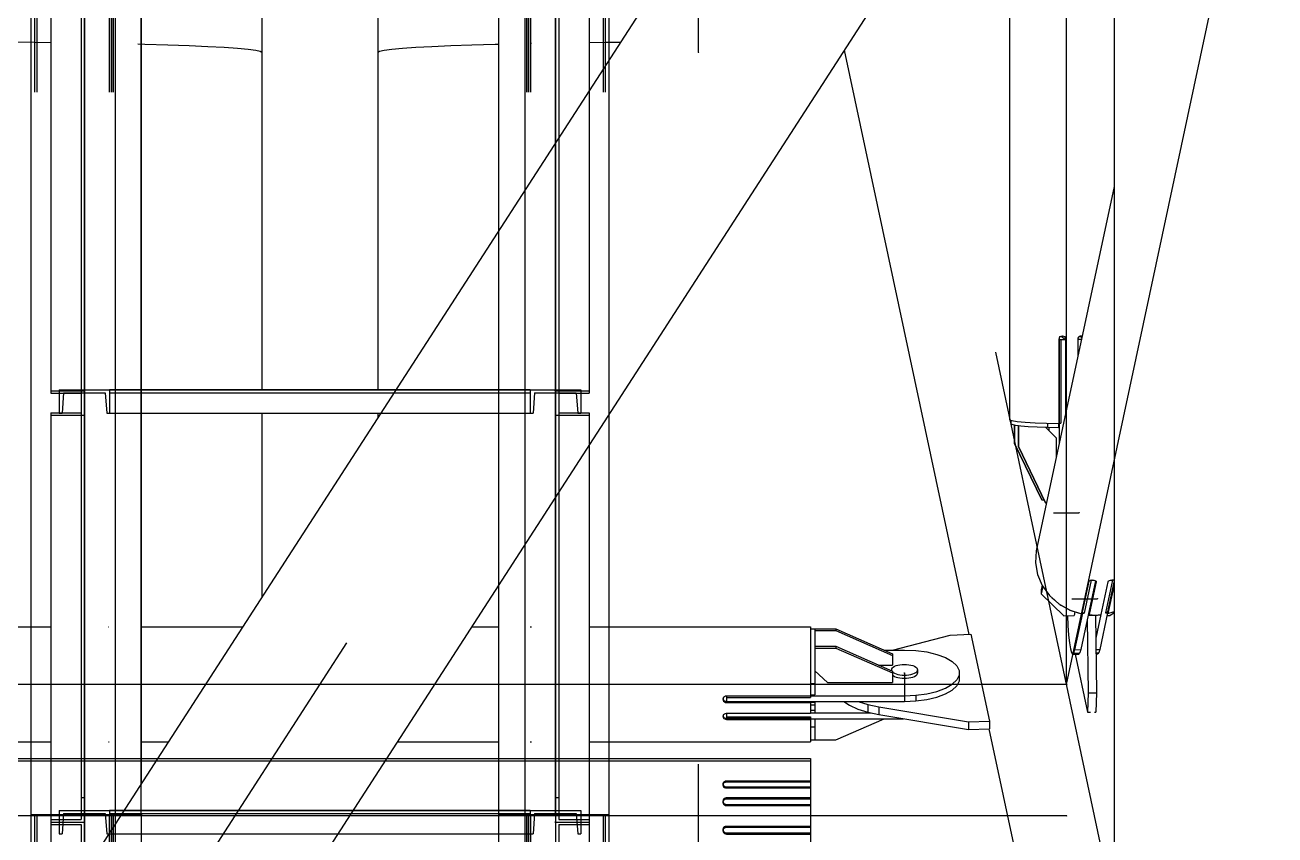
# Model space of a CAD drawing. Header units: millimetres. Extents: x 150209.93 to 150215.05, y 136675.65 to 136679.93.
# Drawn here: x 150213.5474 to 150213.6069, y 136677.2136 to 136677.2521 of the extents above; entities that cross this region are included whole.
import ezdxf

# ---------------------------------------------------------------- set-up
doc = ezdxf.new("R2010")
doc.units = ezdxf.units.MM
doc.header["$LTSCALE"] = 0.25
for name, pattern in [('CENTER', [50.8, 31.75, -6.35, 6.35, -6.35]), ('XKITLINE00', [0]), ('XKITLINE02', [4, 2, -2]), ('XKITLINE03', [6, 3, -1, 1, -1])]:
    doc.linetypes.add(name, pattern=pattern)

# ---------------------------------------------------------------- blocks, each defined once
blk = doc.blocks.new('çatıı')
at = {"color": 116, "linetype": 'XKITLINE02', "true_color": 0x136734}
for p, q in [((23097.16, 9590.91), (23097.16, 7919.31)), ((23097.69, 9590.91), (23097.69, 7919.31)), ((23114.92, 9590.91), (23114.92, 7919.31)), ((23115, 9590.95), (23115.01, 7919.31)), ((23115, 9590.95), (23115.01, 7919.31)), ((23115.46, 9590.91), (23115.46, 7919.31)), ((23115.85, 9590.95), (23115.86, 7919.31)), ((23115.85, 9590.95), (23115.86, 7919.31)), ((23122.5, 9590.95), (23122.51, 7919.31)), ((23122.5, 9590.95), (23122.51, 7919.31)), ((23214.14, 9590.95), (23214.14, 7919.31)), ((23214.54, 9590.91), (23214.54, 7919.31)), ((23214.99, 9590.95), (23214.99, 7919.31)), ((23215.07, 9590.91), (23215.07, 7919.31)), ((23232.3, 9590.91), (23232.3, 7919.31)), ((23232.84, 9590.91), (23232.84, 7919.31)), ((23101.01, 8117.52), (23101.01, 8019.49)), ((23108.21, 8116.94), (23108.21, 8014.27)), ((23109.01, 8117.52), (23109.01, 8014.27)), ((23220.99, 8117.52), (23220.99, 8014.27)), ((23221.79, 8116.94), (23221.79, 8014.27)), ((23228.99, 8117.52), (23228.99, 8019.49)), ((23233.69, 8098.61), (23233.69, 8014.5)), ((23220.99, 8078.96), (23220.99, 8020.07)), ((23213.69, 8067.66), (23213.69, 7983.55)), ((23207.49, 8058.07), (23207.49, 7973.96)), ((23101.01, 8020.07), (23109.01, 8020.07)), ((23101.01, 8019.49), (23108.21, 8019.49)), ((23103.01, 8020.27), (23103.01, 8014.77)), ((23103.01, 8020.27), (23115.01, 8020.27)), ((23103.01, 8020.27), (23103.01, 8014.77)), ((23104.07, 8019.57), (23103.69, 8014.77)), ((23104.07, 8019.57), (23103.69, 8014.77)), ((23104.07, 8019.57), (23113.94, 8019.57)), ((23108.21, 8020.09), (23108.21, 7918.11)), ((23108.21, 8020.09), (23109.01, 8020.09)), ((23109.01, 8020.09), (23109.01, 7917.52)), ((23113.94, 8019.57), (23114.33, 8014.77)), ((23113.94, 8019.57), (23114.33, 8014.77)), ((23115.01, 8020.27), (23115.01, 8014.77)), ((23115.01, 8020.27), (23122.51, 8020.27)), ((23115.01, 8020.27), (23115.01, 8014.77)), ((23115.01, 8020.27), (23115.01, 8014.77)), ((23115.01, 8019.57), (23214.99, 8019.57)), ((23183.06, 8020.27), (23214.99, 8020.27)), ((23214.99, 8020.27), (23214.99, 8014.77)), ((23214.99, 8020.27), (23226.99, 8020.27)), ((23214.99, 8020.27), (23214.99, 8014.77)), ((23214.99, 8020.27), (23214.99, 8014.77)), ((23216.05, 8019.57), (23215.67, 8014.77)), ((23216.05, 8019.57), (23215.67, 8014.77)), ((23216.05, 8019.57), (23225.92, 8019.57)), ((23220.99, 8020.09), (23220.99, 7922.34)), ((23220.99, 8020.09), (23221.79, 8020.09)), ((23220.99, 8020.07), (23228.99, 8020.07)), ((23221.79, 8020.09), (23221.79, 7918.11)), ((23221.79, 8019.49), (23228.99, 8019.49)), ((23225.92, 8019.57), (23226.31, 8014.77)), ((23225.92, 8019.57), (23226.31, 8014.77)), ((23226.99, 8020.27), (23226.99, 8014.77)), ((23226.99, 8020.27), (23226.99, 8014.77)), ((23101.01, 8014.84), (23101.01, 7917.52)), ((23101.01, 8014.84), (23108.21, 8014.84)), ((23103.01, 8014.77), (23103.69, 8014.77)), ((23114.33, 8014.77), (23115.01, 8014.77)), ((23115.01, 8014.77), (23122.51, 8014.77)), ((23179.5, 8014.77), (23214.99, 8014.77)), ((23214.99, 8014.77), (23215.67, 8014.77)), ((23221.79, 8014.84), (23228.99, 8014.84)), ((23226.31, 8014.77), (23226.99, 8014.77)), ((23228.99, 8014.84), (23228.99, 7919.31)), ((23101.01, 8014.26), (23109.01, 8014.26)), ((23108.21, 8014.27), (23109.01, 8014.27)), ((23220.99, 8014.27), (23221.79, 8014.27)), ((23220.99, 8014.26), (23228.99, 8014.26)), ((23228.99, 8011.96), (23228.99, 7917.52)), ((23220.99, 8008.49), (23220.99, 7917.52)), ((23048.33, 7932.07), (23281.66, 7932.07)), ((23096.31, 7932.67), (23122.51, 7932.67)), ((23126.44, 7932.67), (23180.8, 7932.67)), ((23207.49, 7932.67), (23233.69, 7932.67)), ((23281.66, 7932.07), (23281.66, 7926.83)), ((23260.85, 7926.86), (23260.81, 7926.63)), ((23260.81, 7926.63), (23260.85, 7926.4)), ((23260.81, 7926.63), (23260.81, 7926.38)), ((23260.85, 7926.61), (23260.81, 7926.38)), ((23260.81, 7926.38), (23260.85, 7926.15)), ((23260.97, 7927.06), (23260.85, 7926.86)), ((23260.97, 7926.81), (23260.85, 7926.61)), ((23260.85, 7926.4), (23260.97, 7926.2)), ((23260.85, 7926.15), (23260.97, 7925.95)), ((23260.97, 7927.06), (23261.16, 7927.22)), ((23260.97, 7926.81), (23261.12, 7926.94)), ((23260.97, 7926.2), (23261.16, 7926.04)), ((23260.97, 7925.95), (23261.16, 7925.79)), ((23261.12, 7926.94), (23261.16, 7926.97)), ((23261.16, 7927.22), (23261.39, 7927.31)), ((23261.16, 7926.97), (23261.39, 7927.06)), ((23261.16, 7926.04), (23261.39, 7925.93)), ((23261.16, 7925.79), (23261.39, 7925.68)), ((23261.39, 7927.31), (23261.66, 7927.36)), ((23261.39, 7927.06), (23261.66, 7927.09)), ((23261.39, 7925.93), (23261.66, 7925.9)), ((23261.39, 7925.93), (23261.39, 7925.68)), ((23261.39, 7925.68), (23261.66, 7925.65)), ((23261.66, 7927.36), (23261.66, 7927.09)), ((23261.66, 7927.36), (23281.66, 7927.36)), ((23261.66, 7927.09), (23281.66, 7927.09)), ((23261.66, 7925.9), (23281.66, 7925.9)), ((23261.66, 7925.9), (23261.66, 7925.65)), ((23261.66, 7925.65), (23281.66, 7925.65)), ((23281.66, 7926.83), (23281.66, 7919.31)), ((23108.21, 7923.35), (23109.01, 7923.35)), ((23220.99, 7923.35), (23221.79, 7923.35)), ((23260.85, 7922.79), (23260.81, 7922.53)), ((23260.97, 7923.01), (23260.85, 7922.79)), ((23260.97, 7922.76), (23260.85, 7922.54)), ((23260.97, 7923.01), (23261.16, 7923.19)), ((23260.97, 7922.76), (23261.16, 7922.94)), ((23261.16, 7923.19), (23261.39, 7923.31)), ((23261.16, 7922.94), (23261.39, 7923.06)), ((23261.39, 7923.31), (23261.66, 7923.35)), ((23261.39, 7923.31), (23261.39, 7923.06)), ((23261.39, 7923.06), (23261.66, 7923.1)), ((23261.66, 7923.35), (23281.66, 7923.35)), ((23261.66, 7923.35), (23261.66, 7923.1)), ((23261.66, 7923.1), (23281.66, 7923.1)), ((23103.01, 7920.27), (23103.01, 7914.77)), ((23103.01, 7920.27), (23115.01, 7920.27)), ((23103.01, 7920.27), (23103.01, 7914.77)), ((23115.01, 7920.27), (23115.01, 7914.77)), ((23115.01, 7920.27), (23115.01, 7914.77)), ((23115.01, 7920.27), (23115.01, 7914.77)), ((23115.01, 7920.27), (23172.79, 7920.27)), ((23207.49, 7920.27), (23214.99, 7920.27)), ((23214.99, 7920.27), (23214.99, 7914.77)), ((23214.99, 7920.27), (23226.99, 7920.27)), ((23214.99, 7920.27), (23214.99, 7914.77)), ((23214.99, 7920.27), (23214.99, 7914.77)), ((23226.99, 7920.27), (23226.99, 7914.77)), ((23226.99, 7920.27), (23226.99, 7914.77)), ((23260.85, 7922.54), (23260.81, 7922.34)), ((23260.81, 7922.53), (23260.84, 7922.34)), ((23260.81, 7922.53), (23260.81, 7922.29)), ((23260.81, 7922.34), (23260.81, 7922.29)), ((23260.81, 7922.29), (23260.85, 7922.03)), ((23260.84, 7922.34), (23260.85, 7922.28)), ((23260.85, 7922.28), (23260.97, 7922.06)), ((23260.85, 7922.03), (23260.97, 7921.81)), ((23260.97, 7922.06), (23261.16, 7921.88)), ((23260.97, 7921.81), (23261.12, 7921.66)), ((23261.12, 7921.66), (23261.16, 7921.62)), ((23261.16, 7921.88), (23261.39, 7921.78)), ((23261.16, 7921.62), (23261.39, 7921.5)), ((23261.39, 7921.78), (23261.66, 7921.72)), ((23261.39, 7921.5), (23261.66, 7921.45)), ((23261.66, 7921.72), (23281.66, 7921.72)), ((23261.66, 7921.72), (23261.66, 7921.45)), ((23261.66, 7921.45), (23281.66, 7921.45)), ((23097.16, 7919.31), (23097.16, 6234.33)), ((23097.69, 7919.31), (23097.69, 6234.33)), ((23101.01, 7918.11), (23108.21, 7918.11)), ((23101.01, 7917.52), (23101.01, 7819.49)), ((23101.01, 7917.52), (23109.01, 7917.52)), ((23101.01, 7917.52), (23109.01, 7917.52)), ((23101.01, 7916.94), (23108.21, 7916.94)), ((23104.07, 7919.57), (23103.69, 7914.77)), ((23104.07, 7919.57), (23103.69, 7914.77)), ((23104.07, 7919.57), (23113.94, 7919.57)), ((23108.21, 7916.94), (23108.21, 7814.27)), ((23109.01, 7917.52), (23109.01, 7814.27)), ((23113.94, 7919.57), (23114.33, 7914.77)), ((23113.94, 7919.57), (23114.33, 7914.77)), ((23114.92, 7919.31), (23114.93, 6234.33)), ((23115.01, 7919.57), (23214.99, 7919.57)), ((23115.01, 7919.31), (23122.51, 7919.31)), ((23115.01, 7919.31), (23116.31, 7919.31)), ((23115.01, 7919.31), (23115.01, 6234.33)), ((23115.01, 7919.31), (23122.51, 7919.31)), ((23115.01, 7919.31), (23116.31, 7919.31)), ((23115.46, 7919.31), (23115.46, 6234.33)), ((23115.86, 7919.31), (23115.86, 6234.33)), ((23116.31, 7919.31), (23116.31, 6234.33)), ((23116.31, 7917), (23116.31, 7832.89)), ((23122.51, 7919.31), (23122.51, 6234.33)), ((23122.51, 7919.31), (23122.51, 7842.48)), ((23207.49, 7919.31), (23214.99, 7919.31)), ((23207.49, 7919.31), (23214.99, 7919.31)), ((23214.14, 7919.31), (23214.14, 6234.33)), ((23214.54, 7919.31), (23214.53, 6234.33)), ((23214.99, 7919.31), (23214.99, 6234.33)), ((23215.07, 7919.31), (23215.06, 6234.33)), ((23216.05, 7919.57), (23215.67, 7914.77)), ((23216.05, 7919.57), (23215.67, 7914.77)), ((23216.05, 7919.57), (23225.92, 7919.57)), ((23220.99, 7917.52), (23220.99, 7814.27)), ((23220.99, 7917.52), (23228.99, 7917.52)), ((23220.99, 7917.52), (23228.99, 7917.52)), ((23221.79, 7918.11), (23228.99, 7918.11)), ((23221.79, 7916.94), (23221.79, 7817.17)), ((23221.79, 7916.94), (23228.99, 7916.94)), ((23225.92, 7919.57), (23226.31, 7914.77)), ((23225.92, 7919.57), (23226.31, 7914.77)), ((23228.99, 7917.52), (23228.99, 7819.49)), ((23232.3, 7919.31), (23232.3, 6234.33)), ((23232.84, 7919.31), (23232.83, 6234.33)), ((23103.01, 7914.77), (23103.69, 7914.77)), ((23114.33, 7914.77), (23115.01, 7914.77)), ((23115.01, 7914.77), (23169.23, 7914.77)), ((23207.49, 7914.77), (23214.99, 7914.77)), ((23214.99, 7914.77), (23215.67, 7914.77)), ((23226.31, 7914.77), (23226.99, 7914.77)), ((23260.85, 7916.01), (23260.81, 7915.76)), ((23260.81, 7915.76), (23260.83, 7915.64)), ((23260.81, 7915.76), (23260.81, 7915.51)), ((23260.97, 7916.24), (23260.85, 7916.01)), ((23260.97, 7916.24), (23261.12, 7916.39)), ((23261.16, 7916.42), (23261.12, 7916.39)), ((23261.16, 7916.42), (23261.39, 7916.55)), ((23261.39, 7916.55), (23261.66, 7916.6)), ((23261.66, 7916.6), (23281.66, 7916.6)), ((23261.66, 7916.6), (23261.66, 7916.33)), ((23261.66, 7914.95), (23281.66, 7914.95)), ((23281.66, 7916.5), (23281.66, 7914.95)), ((23281.66, 7916.33), (23281.66, 7905.98))]:
    blk.add_line(p, q, dxfattribs=at)
at = {"color": 1, "linetype": 'XKITLINE03'}
for p, q in [((23109.01, 7919.31), (23109.01, 9590.91)), ((23122.51, 7919.31), (23122.5, 9590.95)), ((23214.99, 9590.95), (23214.99, 7919.31)), ((23220.99, 7919.31), (23220.99, 9590.91)), ((23109.01, 8020.07), (23109.01, 8117.52)), ((23220.99, 8117.52), (23220.99, 8020.07)), ((23214.99, 8020.27), (23115.01, 8020.27)), ((23115.01, 8020.27), (23115.01, 8020.27)), ((23214.99, 8020.27), (23214.99, 8020.27)), ((23109.01, 7917.52), (23109.01, 8014.26)), ((23220.99, 8014.26), (23220.99, 7917.52)), ((23115.01, 7920.27), (23115.01, 7920.27)), ((23214.99, 7920.27), (23115.01, 7920.27)), ((23214.99, 7920.27), (23214.99, 7920.27)), ((23342.5, 7919.02), (22987.5, 7919.02)), ((23109.01, 6234.33), (23109.01, 7919.31)), ((23109.01, 7820.07), (23109.01, 7917.52)), ((23122.51, 6234.33), (23122.51, 7919.31)), ((23214.99, 7919.31), (23214.99, 6234.33)), ((23220.98, 6234.33), (23220.99, 7919.31)), ((23220.99, 7917.52), (23220.99, 7820.07))]:
    blk.add_line(p, q, dxfattribs=at)
at = {"color": 8, "linetype": 'CENTER'}
for p, q in [((23255, 8100.54), (23255, 8908.22)), ((23342.5, 7950.27), (23342.5, 8770.27)), ((22900, 7540.27), (23430, 8360.27)), ((23430, 7540.27), (23255, 8360.27)), ((23342.5, 7950.27), (23430, 8360.27)), ((23255, 6431.43), (23255, 8100.54)), ((23339.51, 7991.02), (23345.48, 7991.06)), ((23343.85, 7970.58), (23349.82, 7970.62)), ((23303.96, 7953), (23303.96, 7947.54)), ((23342.5, 7950.27), (22987.5, 7950.27))]:
    blk.add_line(p, q, dxfattribs=at)
at = {"color": 7, "linetype": 'XKITLINE00'}
for p, q in [((23096.31, 8337.53), (23096.31, 7919.31)), ((23116.31, 8337.53), (23116.31, 7919.31)), ((23122.51, 8337.53), (23122.51, 7926.59)), ((23207.49, 8337.53), (23207.49, 8058.07)), ((23213.69, 8337.53), (23213.69, 8067.66)), ((23233.69, 8337.53), (23233.69, 8098.61)), ((23122.51, 8020.27), (23183.06, 8020.27)), ((23122.51, 8014.77), (23179.5, 8014.77)), ((23233.69, 8014.5), (23233.69, 7919.31)), ((23213.69, 7983.55), (23213.69, 7919.31)), ((23207.49, 7973.96), (23207.49, 7919.31)), ((23048.33, 7932.67), (23096.31, 7932.67)), ((23122.51, 7932.67), (23126.44, 7932.67)), ((23180.8, 7932.67), (23207.49, 7932.67)), ((23233.69, 7932.67), (23281.66, 7932.67)), ((23281.66, 7932.67), (23281.66, 7916.33)), ((23172.79, 7920.27), (23207.49, 7920.27)), ((23096.31, 7919.31), (23116.31, 7919.31)), ((23096.31, 7919.31), (23116.31, 7919.31)), ((23096.31, 7919.31), (23096.31, 7886.06)), ((23116.31, 7919.31), (23117.8, 7919.31)), ((23116.31, 7919.31), (23117.8, 7919.31)), ((23116.31, 7919.31), (23116.31, 7917)), ((23207.49, 7919.31), (23213.69, 7919.31)), ((23207.49, 7919.31), (23213.69, 7919.31)), ((23207.49, 7919.31), (23207.49, 7563.05)), ((23213.69, 7919.31), (23233.69, 7919.31)), ((23213.69, 7919.31), (23233.69, 7919.31)), ((23213.69, 7919.31), (23213.69, 7563.05)), ((23233.69, 7919.31), (23233.69, 7563.05)), ((23169.23, 7914.77), (23207.49, 7914.77)), ((23260.85, 7915.77), (23260.81, 7915.51)), ((23260.81, 7915.51), (23260.85, 7915.26)), ((23260.83, 7915.64), (23260.85, 7915.51)), ((23260.97, 7915.99), (23260.85, 7915.77)), ((23260.85, 7915.51), (23260.97, 7915.29)), ((23260.85, 7915.26), (23260.97, 7915.04)), ((23260.97, 7915.99), (23261.16, 7916.17)), ((23260.97, 7915.29), (23261.16, 7915.11)), ((23260.97, 7915.04), (23261.16, 7914.86)), ((23261.16, 7916.17), (23261.39, 7916.27)), ((23261.16, 7915.11), (23261.39, 7914.99)), ((23261.16, 7914.86), (23261.39, 7914.74)), ((23261.39, 7916.27), (23261.66, 7916.33)), ((23261.39, 7914.99), (23261.66, 7914.95)), ((23261.39, 7914.99), (23261.39, 7914.74)), ((23261.39, 7914.74), (23261.66, 7914.7)), ((23261.66, 7916.33), (23281.66, 7916.33)), ((23261.66, 7914.95), (23261.66, 7914.7)), ((23261.66, 7914.7), (23281.66, 7914.7)), ((23281.66, 7914.95), (23281.66, 7912.15))]:
    blk.add_line(p, q, dxfattribs=at)
at = {"color": 8, "linetype": 'XKITLINE00'}
for p, q in [((23283.6, 8175.84), (23007.97, 7749.39)), ((23328.91, 8159.87), (23328.91, 8013.19)), ((23322.02, 8151.16), (23046.39, 7724.71)), ((23353.8, 8150.56), (23353.8, 7576.88)), ((23151.2, 8114.77), (23151.2, 8100.54)), ((23178.8, 8114.77), (23178.8, 8100.54)), ((23089.86, 8102.98), (23097.12, 8102.92)), ((23089.86, 8102.98), (23097.12, 8102.92)), ((23097.12, 8102.92), (23101.01, 8102.87)), ((23097.12, 8102.92), (23101.01, 8102.87)), ((23121.68, 8102.5), (23123.34, 8102.46)), ((23123.34, 8102.46), (23128.88, 8102.3)), ((23128.88, 8102.3), (23133.9, 8102.12)), ((23128.88, 8102.3), (23133.9, 8102.12)), ((23133.9, 8102.12), (23138.35, 8101.92)), ((23133.9, 8102.12), (23138.35, 8101.92)), ((23138.35, 8101.92), (23142.2, 8101.71)), ((23138.35, 8101.92), (23142.2, 8101.71)), ((23142.2, 8101.71), (23145.39, 8101.49)), ((23142.2, 8101.71), (23145.39, 8101.49)), ((23145.39, 8101.49), (23147.91, 8101.26)), ((23145.39, 8101.49), (23147.91, 8101.26)), ((23147.91, 8101.26), (23149.73, 8101.02)), ((23147.91, 8101.26), (23149.73, 8101.02)), ((23149.73, 8101.02), (23150.83, 8100.78)), ((23149.73, 8101.02), (23150.83, 8100.78)), ((23179.16, 8100.78), (23180.26, 8101.02)), ((23179.16, 8100.78), (23180.26, 8101.02)), ((23180.26, 8101.02), (23182.08, 8101.26)), ((23180.26, 8101.02), (23182.08, 8101.26)), ((23182.08, 8101.26), (23184.6, 8101.49)), ((23182.08, 8101.26), (23184.6, 8101.49)), ((23184.6, 8101.49), (23187.79, 8101.71)), ((23184.6, 8101.49), (23187.79, 8101.71)), ((23187.79, 8101.71), (23191.64, 8101.92)), ((23187.79, 8101.71), (23191.64, 8101.92)), ((23191.64, 8101.92), (23196.09, 8102.12)), ((23191.64, 8101.92), (23196.09, 8102.12)), ((23196.09, 8102.12), (23201.11, 8102.3)), ((23196.09, 8102.12), (23201.11, 8102.3)), ((23201.11, 8102.3), (23206.65, 8102.46)), ((23206.65, 8102.46), (23207.49, 8102.48)), ((23214.99, 8102.65), (23215.27, 8102.66)), ((23214.99, 8102.65), (23215.27, 8102.66)), ((23228.99, 8102.87), (23232.88, 8102.92)), ((23228.99, 8102.87), (23232.88, 8102.92)), ((23232.88, 8102.92), (23236.49, 8102.95)), ((23232.88, 8102.92), (23236.49, 8102.95)), ((23289.61, 8101.01), (23319.24, 7962.16)), ((23150.83, 8100.78), (23151.2, 8100.54)), ((23150.83, 8100.78), (23151.2, 8100.54)), ((23151.2, 8100.54), (23151.2, 8020.27)), ((23178.8, 8100.54), (23179.16, 8100.78)), ((23178.8, 8100.54), (23179.16, 8100.78)), ((23178.8, 8100.54), (23178.8, 8020.27)), ((23353.8, 8068.62), (23335.31, 7982)), ((23340.82, 8032.76), (23340.72, 8032.52)), ((23340.82, 8032.76), (23341, 8032.95)), ((23341, 8032.95), (23341.24, 8033.07)), ((23341.22, 8033.06), (23342.23, 8032.29)), ((23341.24, 8033.07), (23341.51, 8033.11)), ((23341.51, 8033.11), (23341.77, 8033.06)), ((23341.77, 8033.06), (23342.01, 8032.94)), ((23341.98, 8032.96), (23342.14, 8032.8)), ((23342.01, 8032.94), (23342.2, 8032.76)), ((23342.14, 8032.8), (23342.26, 8032.56)), ((23342.2, 8032.76), (23342.32, 8032.52)), ((23345.31, 8032.78), (23345.19, 8032.54)), ((23345.5, 8032.97), (23345.31, 8032.78)), ((23345.5, 8032.97), (23345.73, 8033.09)), ((23345.71, 8033.08), (23346.14, 8032.75)), ((23345.73, 8033.09), (23345.99, 8033.14)), ((23345.99, 8033.14), (23346.22, 8033.1)), ((23340.72, 8032.52), (23340.65, 8032.26)), ((23340.65, 8032.26), (23340.65, 8012.31)), ((23340.67, 8032.33), (23340.71, 8032.29)), ((23340.71, 8032.29), (23340.71, 8012.35)), ((23340.71, 8032.29), (23341.18, 8032.28)), ((23341.18, 8032.28), (23342.23, 8032.29)), ((23341.18, 8032.28), (23341.18, 8012.33)), ((23342.23, 8032.29), (23342.23, 8014.41)), ((23342.26, 8032.56), (23342.32, 8032.52)), ((23342.26, 8032.56), (23342.31, 8032.3)), ((23342.31, 8032.3), (23342.36, 8032.26)), ((23342.31, 8032.3), (23342.31, 8014.79)), ((23342.32, 8032.52), (23342.36, 8032.26)), ((23342.36, 8032.26), (23342.36, 8015.05)), ((23345.19, 8032.54), (23345.15, 8032.28)), ((23345.15, 8032.28), (23345.15, 8028.11)), ((23345.16, 8032.35), (23345.21, 8032.31)), ((23345.21, 8032.31), (23345.21, 8028.41)), ((23345.21, 8032.31), (23346.05, 8032.31)), ((23151.2, 8014.77), (23151.2, 7970.98)), ((23178.8, 8014.77), (23178.8, 8013.68)), ((23328.91, 8013.19), (23329.53, 8012.98)), ((23329.25, 8013.08), (23329.25, 8012.3)), ((23329.25, 8012.3), (23329.5, 8012.1)), ((23329.5, 8012.1), (23330.3, 8011.92)), ((23329.53, 8012.98), (23330.8, 8012.78)), ((23330.03, 8011.98), (23330.03, 8007.62)), ((23330.13, 8011.96), (23330.13, 8007.54)), ((23330.3, 8011.92), (23331.06, 8011.82)), ((23330.8, 8012.78), (23332.67, 8012.6)), ((23330.97, 8011.83), (23330.97, 8006.9)), ((23331.06, 8011.82), (23331.06, 8011.81)), ((23331.06, 8011.81), (23331.06, 8006.83)), ((23331.06, 8011.81), (23331.08, 8011.81)), ((23331.08, 8011.81), (23331.61, 8011.75)), ((23332.67, 8012.6), (23335.02, 8012.46)), ((23335.02, 8012.46), (23337.75, 8012.36)), ((23337.75, 8012.36), (23340.65, 8012.31)), ((23337.98, 8012.36), (23337.98, 8011.39)), ((23340.61, 8012.31), (23340.61, 8011.34)), ((23340.71, 8012.35), (23341.18, 8012.33)), ((23340.71, 8012.35), (23340.73, 8012.33)), ((23340.73, 8012.33), (23341.18, 8012.33)), ((23340.73, 8012.33), (23340.73, 8007.41)), ((23331.61, 8011.75), (23333.38, 8011.6)), ((23333.38, 8011.6), (23335.53, 8011.48)), ((23335.53, 8011.48), (23337.98, 8011.39)), ((23337.48, 8011.41), (23340.02, 8008.88)), ((23337.98, 8011.39), (23340.61, 8011.34)), ((23338.28, 8011.39), (23338.28, 8010.61)), ((23340.02, 8008.88), (23340.02, 8004.08)), ((23330.03, 8007.62), (23330.13, 8007.54)), ((23330.03, 8007.62), (23336.51, 7994.19)), ((23330.13, 8007.54), (23336.6, 7994.12)), ((23330.97, 8006.9), (23331.06, 8006.83)), ((23330.97, 8006.9), (23337.44, 7993.48)), ((23331.06, 8006.83), (23337.53, 7993.41)), ((23336.51, 7994.19), (23336.6, 7994.12)), ((23336.6, 7994.12), (23337.13, 7994.13)), ((23337.44, 7993.48), (23337.53, 7993.41)), ((23337.53, 7993.41), (23337.74, 7993.41)), ((23335.31, 7982), (23335.1, 7979.2)), ((23335.1, 7979.2), (23335.57, 7976.41)), ((23335.57, 7976.41), (23336.7, 7973.76)), ((23336.67, 7973.83), (23336.43, 7972.73)), ((23336.85, 7973.55), (23336.48, 7971.81)), ((23336.7, 7973.76), (23338.43, 7971.39)), ((23349.39, 7974.89), (23345.9, 7958.53)), ((23347.83, 7974.84), (23346.17, 7967.04)), ((23348.37, 7975.02), (23346.71, 7967.22)), ((23347.83, 7974.84), (23347.92, 7974.92)), ((23349.43, 7974.85), (23347.84, 7967.41)), ((23349.53, 7974.66), (23347.87, 7966.86)), ((23347.92, 7974.92), (23348.04, 7975.01)), ((23348.04, 7975.01), (23348.24, 7975.06)), ((23348.24, 7975.06), (23348.49, 7975.09)), ((23348.28, 7975.06), (23348.37, 7975.02)), ((23348.37, 7975.02), (23349.06, 7975.02)), ((23348.49, 7975.09), (23348.75, 7975.08)), ((23348.75, 7975.08), (23349.01, 7975.03)), ((23349.01, 7975.03), (23349.24, 7974.96)), ((23349.24, 7974.96), (23349.41, 7974.87)), ((23349.41, 7974.87), (23349.51, 7974.77)), ((23349.51, 7974.77), (23349.53, 7974.66)), ((23352.32, 7974.68), (23350.66, 7966.88)), ((23353.45, 7975.05), (23351.78, 7967.25)), ((23353.8, 7974.87), (23352.22, 7967.49)), ((23353.8, 7974.61), (23352.31, 7967.66)), ((23352.38, 7974.79), (23352.32, 7974.68)), ((23353.8, 7973.9), (23352.34, 7967.08)), ((23352.38, 7974.79), (23352.52, 7974.89)), ((23352.52, 7974.89), (23352.73, 7974.99)), ((23352.73, 7974.99), (23352.97, 7975.06)), ((23352.92, 7975.05), (23353.45, 7975.05)), ((23352.97, 7975.06), (23353.23, 7975.11)), ((23353.23, 7975.11), (23353.49, 7975.12)), ((23353.45, 7975.05), (23353.56, 7975.11)), ((23353.49, 7975.12), (23353.72, 7975.1)), ((23353.72, 7975.1), (23353.8, 7975.07)), ((23336.43, 7972.73), (23336.48, 7971.81)), ((23336.48, 7971.81), (23341.82, 7966.59)), ((23338.43, 7971.39), (23340.67, 7969.41)), ((23338.95, 7970.92), (23339.05, 7970.81)), ((23339.05, 7970.81), (23339.61, 7970.34)), ((23340.67, 7969.41), (23343.32, 7967.93)), ((23340.91, 7969.28), (23341.11, 7969.12)), ((23341.11, 7969.12), (23343.48, 7967.84)), ((23343.32, 7967.93), (23346.17, 7967.04)), ((23343.49, 7967.88), (23343.48, 7967.84)), ((23343.48, 7967.84), (23346.07, 7967.02)), ((23344.51, 7967.51), (23344.31, 7966.61)), ((23346.26, 7967.21), (23344.4, 7958.52)), ((23346.25, 7967.45), (23346.71, 7967.22)), ((23346.25, 7967.42), (23346.26, 7967.21)), ((23346.26, 7967.21), (23346.71, 7967.22)), ((23347.75, 7967.22), (23347.77, 7966.76)), ((23347.83, 7967.61), (23347.86, 7967.15)), ((23347.84, 7967.41), (23347.87, 7966.86)), ((23352.23, 7967.25), (23350.38, 7958.56)), ((23351.78, 7967.25), (23352.22, 7967.49)), ((23351.78, 7967.25), (23352.23, 7967.25)), ((23352.22, 7967.49), (23352.23, 7967.25)), ((23352.23, 7967.25), (23352.24, 7967.07)), ((23352.32, 7967.46), (23352.24, 7967.07)), ((23352.3, 7967.88), (23352.32, 7967.46)), ((23352.31, 7967.66), (23352.34, 7967.08)), ((23352.34, 7967.08), (23353.8, 7967.57)), ((23352.78, 7966.66), (23353.8, 7967.38)), ((23341.82, 7966.59), (23344.31, 7966.61)), ((23342.61, 7966.59), (23342.74, 7965.96)), ((23342.71, 7966.6), (23342.82, 7964.24)), ((23342.82, 7964.24), (23342.98, 7961.99)), ((23346.08, 7967.07), (23346.07, 7967.02)), ((23347.42, 7965.66), (23347.63, 7948.24)), ((23347.86, 7967.15), (23347.77, 7966.76)), ((23347.77, 7966.76), (23348.47, 7966.72)), ((23347.87, 7966.86), (23349.27, 7966.73)), ((23348.49, 7966.8), (23348.47, 7966.72)), ((23348.47, 7966.72), (23349.17, 7966.7)), ((23349.17, 7966.7), (23349.87, 7966.73)), ((23349.27, 7966.73), (23350.66, 7966.88)), ((23349.4, 7966.71), (23349.62, 7948.26)), ((23350.66, 7966.88), (23349.46, 7961.26)), ((23349.88, 7966.79), (23349.87, 7966.73)), ((23349.87, 7966.73), (23350.56, 7966.78)), ((23350.58, 7966.87), (23350.56, 7966.78)), ((23352.11, 7966.66), (23352.78, 7966.66)), ((23352.24, 7967.07), (23352.34, 7967.1)), ((23048.33, 7963.92), (23101.01, 7963.92)), ((23114.72, 7963.92), (23114.81, 7963.92)), ((23122.31, 7963.92), (23146.63, 7963.92)), ((23201, 7963.92), (23207.49, 7963.92)), ((23214.99, 7963.92), (23215.27, 7963.92)), ((23228.99, 7963.92), (23281.66, 7963.92)), ((23281.66, 7963.92), (23281.66, 7947.58)), ((23281.66, 7963.48), (23282.66, 7963.48)), ((23282.66, 7963.48), (23287.66, 7963.48)), ((23282.66, 7963.48), (23282.66, 7963.46)), ((23282.66, 7963.46), (23282.66, 7963.43)), ((23282.66, 7963.43), (23282.66, 7958.93)), ((23282.66, 7963.06), (23287.66, 7963.06)), ((23287.66, 7963.48), (23301.16, 7957.56)), ((23287.66, 7963.48), (23287.66, 7963.06)), ((23287.66, 7963.06), (23301.16, 7957.15)), ((23301.15, 7958.44), (23314.8, 7961.99)), ((23314.8, 7961.99), (23319.78, 7962.18)), ((23319.78, 7962.18), (23324.19, 7941.53)), ((23342.98, 7961.99), (23343.18, 7960.12)), ((23282.66, 7959.33), (23287.66, 7959.33)), ((23282.66, 7958.93), (23282.66, 7958.91)), ((23282.66, 7958.91), (23287.66, 7958.91)), ((23282.66, 7958.91), (23282.66, 7958.89)), ((23282.66, 7958.89), (23282.66, 7953.15)), ((23287.66, 7959.33), (23301.16, 7953.41)), ((23287.66, 7959.33), (23287.66, 7958.91)), ((23287.66, 7958.91), (23301.16, 7953)), ((23299.15, 7958.44), (23303.96, 7958.44)), ((23303.96, 7958.44), (23306.68, 7958.32)), ((23306.68, 7958.32), (23309.28, 7957.97)), ((23343.18, 7960.12), (23343.41, 7958.71)), ((23343.41, 7958.71), (23343.66, 7957.82)), ((23344.4, 7958.52), (23344.16, 7957.72)), ((23344.4, 7958.52), (23345.9, 7958.53)), ((23345.9, 7958.53), (23345.66, 7957.73)), ((23349.5, 7958.55), (23350.38, 7958.56)), ((23350.38, 7958.56), (23350.14, 7957.76)), ((23301.16, 7957.56), (23301.16, 7954.87)), ((23309.28, 7957.97), (23311.66, 7957.4)), ((23311.66, 7957.4), (23313.69, 7956.64)), ((23313.69, 7956.64), (23315.3, 7955.72)), ((23315.3, 7955.72), (23316.41, 7954.68)), ((23343.66, 7957.82), (23343.91, 7957.48)), ((23343.91, 7957.48), (23344.16, 7957.72)), ((23343.91, 7957.48), (23345.4, 7957.49)), ((23344.16, 7957.72), (23345.66, 7957.73)), ((23344.54, 7957.49), (23347.47, 7943.69)), ((23345.4, 7957.49), (23345.66, 7957.73)), ((23349.5, 7957.75), (23350.14, 7957.76)), ((23349.51, 7957.52), (23349.89, 7957.52)), ((23349.89, 7957.52), (23350.14, 7957.76)), ((23282.66, 7953.45), (23285.66, 7950.72)), ((23282.66, 7953.15), (23282.66, 7947.75)), ((23297.83, 7954.87), (23301.16, 7954.87)), ((23300.9, 7953.96), (23300.86, 7953.73)), ((23300.86, 7953.73), (23300.86, 7953.54)), ((23300.86, 7953.73), (23300.9, 7953.52)), ((23301.04, 7954.17), (23300.9, 7953.96)), ((23301.04, 7954.17), (23301.27, 7954.38)), ((23301.16, 7953.41), (23301.16, 7950.72)), ((23301.16, 7953.19), (23301.27, 7953.09)), ((23301.16, 7952.46), (23301.27, 7952.36)), ((23301.27, 7954.38), (23301.58, 7954.56)), ((23301.27, 7953.09), (23301.58, 7952.91)), ((23301.27, 7952.36), (23301.58, 7952.18)), ((23301.58, 7954.56), (23301.96, 7954.72)), ((23301.58, 7952.91), (23301.96, 7952.75)), ((23301.96, 7954.72), (23302.41, 7954.85)), ((23301.96, 7952.75), (23302.41, 7952.62)), ((23302.41, 7954.85), (23302.9, 7954.94)), ((23302.41, 7952.62), (23302.9, 7952.52)), ((23302.9, 7954.94), (23303.42, 7955)), ((23302.9, 7952.52), (23303.42, 7952.47)), ((23303.42, 7955), (23303.96, 7955.02)), ((23303.42, 7952.47), (23303.96, 7952.45)), ((23303.96, 7955.02), (23304.49, 7955)), ((23303.96, 7952.45), (23304.49, 7952.47)), ((23303.96, 7952.45), (23303.96, 7951.72)), ((23304.49, 7955), (23305.02, 7954.94)), ((23304.49, 7952.47), (23305.02, 7952.52)), ((23305.02, 7954.94), (23305.51, 7954.85)), ((23305.02, 7952.52), (23305.51, 7952.62)), ((23305.51, 7954.85), (23305.95, 7954.72)), ((23305.51, 7952.62), (23305.95, 7952.75)), ((23305.95, 7954.72), (23306.33, 7954.56)), ((23305.95, 7952.75), (23306.33, 7952.91)), ((23306.33, 7954.56), (23306.64, 7954.38)), ((23306.33, 7952.91), (23306.64, 7953.09)), ((23306.33, 7952.18), (23306.64, 7952.36)), ((23306.64, 7954.38), (23306.87, 7954.17)), ((23306.64, 7953.09), (23306.87, 7953.29)), ((23306.64, 7952.36), (23306.87, 7952.56)), ((23306.87, 7954.17), (23307.01, 7953.96)), ((23307.01, 7953.51), (23306.87, 7953.29)), ((23307.01, 7952.78), (23306.87, 7952.56)), ((23307.01, 7953.96), (23307.06, 7953.73)), ((23307.06, 7953.73), (23307.01, 7953.51)), ((23307.06, 7953), (23307.01, 7952.78)), ((23307.06, 7953.73), (23307.06, 7953)), ((23316.41, 7954.68), (23316.98, 7953.57)), ((23316.98, 7952.44), (23316.41, 7951.32)), ((23316.98, 7953.57), (23316.98, 7951.07)), ((23281.66, 7950.46), (23282.66, 7950.46)), ((23285.66, 7950.72), (23301.16, 7950.72)), ((23301.58, 7952.18), (23301.96, 7952.02)), ((23301.96, 7952.02), (23302.41, 7951.89)), ((23302.41, 7951.89), (23302.9, 7951.8)), ((23302.9, 7951.8), (23303.42, 7951.74)), ((23303.42, 7951.74), (23303.96, 7951.72)), ((23303.96, 7951.72), (23304.49, 7951.74)), ((23304.49, 7951.74), (23305.02, 7951.8)), ((23305.02, 7951.8), (23305.51, 7951.89)), ((23305.51, 7951.89), (23305.95, 7952.02)), ((23305.95, 7952.02), (23306.33, 7952.18)), ((23313.69, 7949.37), (23315.3, 7950.29)), ((23315.3, 7950.29), (23316.41, 7951.32)), ((23315.3, 7948.92), (23316.41, 7949.96)), ((23316.98, 7951.07), (23316.41, 7949.96)), ((23260.85, 7947.02), (23260.81, 7946.76)), ((23260.81, 7946.76), (23260.85, 7946.51)), ((23260.83, 7946.89), (23260.85, 7946.76)), ((23260.97, 7947.24), (23260.85, 7947.02)), ((23260.85, 7946.76), (23260.97, 7946.54)), ((23260.85, 7946.51), (23260.97, 7946.29)), ((23260.97, 7947.24), (23261.16, 7947.42)), ((23260.97, 7946.54), (23261.16, 7946.36)), ((23261.16, 7947.42), (23261.39, 7947.52)), ((23261.39, 7947.52), (23261.66, 7947.58)), ((23261.66, 7947.58), (23281.66, 7947.58)), ((23261.66, 7947.58), (23261.66, 7946.21)), ((23261.66, 7947.16), (23281.66, 7947.16)), ((23281.66, 7947.75), (23282.66, 7947.75)), ((23281.66, 7947.57), (23303.96, 7947.57)), ((23281.66, 7947.57), (23281.66, 7947.16)), ((23303.96, 7947.57), (23306.68, 7947.69)), ((23303.96, 7947.57), (23303.96, 7946.21)), ((23306.68, 7947.69), (23309.28, 7948.04)), ((23306.68, 7947.69), (23306.68, 7946.32)), ((23306.68, 7946.32), (23309.28, 7946.67)), ((23309.28, 7948.04), (23311.66, 7948.61)), ((23309.28, 7946.67), (23311.66, 7947.24)), ((23311.66, 7948.61), (23313.69, 7949.37)), ((23311.66, 7947.24), (23313.69, 7948)), ((23313.69, 7948), (23315.3, 7948.92)), ((23347.63, 7948.24), (23347.47, 7943.69)), ((23347.63, 7948.24), (23349.62, 7948.26)), ((23349.62, 7948.26), (23349.46, 7943.7)), ((23260.97, 7946.29), (23261.16, 7946.11)), ((23261.16, 7946.36), (23261.39, 7946.24)), ((23261.16, 7946.11), (23261.39, 7945.99)), ((23261.39, 7946.24), (23261.39, 7945.99)), ((23261.39, 7946.24), (23261.66, 7946.2)), ((23261.39, 7945.99), (23261.66, 7945.95)), ((23261.66, 7946.21), (23303.96, 7946.21)), ((23261.66, 7946.21), (23261.66, 7946.2)), ((23261.66, 7946.2), (23261.66, 7945.95)), ((23261.66, 7945.95), (23281.66, 7945.95)), ((23281.66, 7946.21), (23281.66, 7946.08)), ((23281.66, 7946.2), (23281.66, 7943.4)), ((23281.66, 7946.08), (23282.66, 7946.08)), ((23281.66, 7945.42), (23282.66, 7945.42)), ((23281.66, 7944.15), (23282.66, 7944.15)), ((23281.66, 7943.54), (23282.66, 7943.54)), ((23281.66, 7943.48), (23296.07, 7943.48)), ((23282.66, 7946.21), (23282.66, 7944.78)), ((23282.66, 7944.78), (23282.66, 7943.54)), ((23289.59, 7946.21), (23290.87, 7945.33)), ((23290.87, 7945.33), (23292.86, 7944.41)), ((23292.86, 7944.41), (23295.22, 7943.66)), ((23292.94, 7946.21), (23295.22, 7945.48)), ((23295.22, 7945.48), (23297.87, 7944.91)), ((23295.22, 7945.48), (23295.22, 7943.66)), ((23295.22, 7943.66), (23297.87, 7943.09)), ((23297.87, 7944.91), (23319.21, 7941.35)), ((23297.87, 7944.91), (23297.87, 7943.09)), ((23303.96, 7946.21), (23306.68, 7946.32)), ((23347.47, 7943.69), (23348.17, 7943.69)), ((23349.13, 7943.7), (23349.46, 7943.7)), ((23260.85, 7942.9), (23260.81, 7942.67)), ((23260.81, 7942.67), (23260.85, 7942.44)), ((23260.83, 7942.79), (23260.85, 7942.69)), ((23260.97, 7943.1), (23260.85, 7942.9)), ((23260.85, 7942.69), (23260.97, 7942.49)), ((23260.85, 7942.44), (23260.97, 7942.24)), ((23260.97, 7943.1), (23261.16, 7943.26)), ((23260.97, 7942.49), (23261.12, 7942.35)), ((23260.97, 7942.24), (23261.14, 7942.09)), ((23261.12, 7942.35), (23261.16, 7942.33)), ((23261.16, 7943.26), (23261.39, 7943.37)), ((23261.16, 7942.33), (23261.39, 7942.24)), ((23261.16, 7942.08), (23261.39, 7941.99)), ((23261.39, 7943.37), (23261.66, 7943.4)), ((23261.39, 7942.24), (23261.66, 7942.2)), ((23261.39, 7941.99), (23261.66, 7941.94)), ((23261.66, 7943.4), (23281.66, 7943.4)), ((23261.66, 7943.4), (23261.66, 7942.22)), ((23261.66, 7942.52), (23281.66, 7942.52)), ((23261.66, 7942.22), (23281.66, 7942.22)), ((23261.66, 7942.2), (23261.66, 7941.94)), ((23261.66, 7942.2), (23281.66, 7942.2)), ((23261.66, 7941.94), (23281.66, 7941.94)), ((23281.66, 7942.52), (23281.66, 7942.11)), ((23281.66, 7942.11), (23281.66, 7941.94)), ((23281.66, 7942.11), (23303.74, 7942.11)), ((23281.66, 7941.94), (23281.66, 7936.63)), ((23282.66, 7942.11), (23282.66, 7938.62)), ((23287.66, 7937.07), (23299.15, 7942.11)), ((23297.87, 7943.09), (23319.21, 7939.53)), ((23319.21, 7941.35), (23324.19, 7941.53)), ((23319.21, 7941.35), (23319.21, 7939.53)), ((23324.19, 7941.53), (23324.19, 7939.71)), ((23281.66, 7940.15), (23282.66, 7940.15)), ((23282.66, 7938.62), (23282.66, 7937.07)), ((23319.21, 7939.53), (23324.19, 7939.71)), ((23324.03, 7939.71), (23353.8, 7800.24)), ((23048.33, 7936.63), (23101.01, 7936.63)), ((23114.72, 7936.63), (23114.93, 7936.63)), ((23122.43, 7936.63), (23128.99, 7936.63)), ((23183.36, 7936.63), (23207.49, 7936.63)), ((23214.99, 7936.63), (23215.27, 7936.63)), ((23228.99, 7936.63), (23281.66, 7936.63)), ((23281.66, 7937.07), (23282.66, 7937.07)), ((23282.66, 7937.07), (23287.66, 7937.07))]:
    blk.add_line(p, q, dxfattribs=at)
for centre in [(23255, 8100.54), (23255, 8100.54), (23339.51, 7991.02), (23345.48, 7991.06), (23343.85, 7970.58), (23349.82, 7970.62), (23303.96, 7953), (23342.5, 7950.27), (23342.5, 7950.27), (23342.5, 7950.27), (23303.96, 7947.54)]:
    blk.add_circle(centre, 0.05, dxfattribs=at)
at = {"color": 1, "linetype": 'XKITLINE00'}
for centre in [(23109.01, 8020.07), (23115.01, 8020.27), (23115.01, 8020.27), (23214.99, 8020.27), (23214.99, 8020.27), (23220.99, 8020.07), (23109.01, 8014.26), (23220.99, 8014.26), (23115.01, 7920.27), (23115.01, 7920.27), (23214.99, 7920.27), (23214.99, 7920.27), (23109.01, 7919.31), (23109.01, 7919.31), (23109.01, 7917.52), (23109.01, 7917.52), (23122.51, 7919.31), (23122.51, 7919.31), (23214.99, 7919.31), (23214.99, 7919.31), (23220.99, 7919.31), (23220.99, 7919.31), (23220.99, 7917.52), (23220.99, 7917.52), (23342.5, 7919.02)]:
    blk.add_circle(centre, 0.05, dxfattribs=at)

msp = doc.modelspace()

# ---------------------------------------------------------------- block references
at = {"xscale": 0.0002000170049888334, "yscale": 0.0002000170049888334, "zscale": 0.0002000170049888334}
msp.add_blockref('çatıı', (150208.928067, 136675.630592), dxfattribs=at)

doc.saveas('drawing.dxf')
